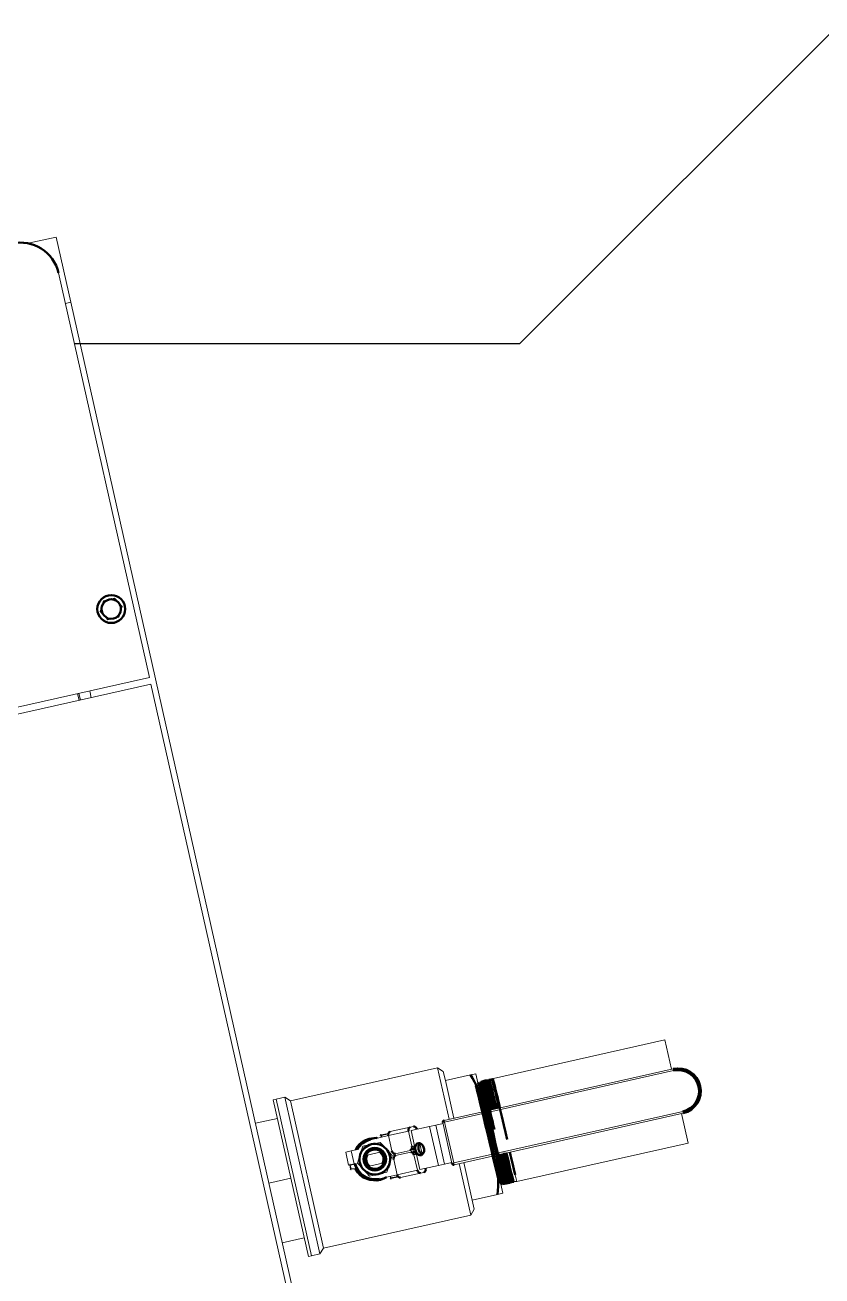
# Model space of a CAD drawing. Header units: inches. Extents: x 0 to 4731, y 0 to 1632.
# Drawn here: x 387.99 to 405.89, y 887.77 to 915.87 of the extents above; entities that cross this region are included whole.
import ezdxf

# ---------------------------------------------------------------- set-up
doc = ezdxf.new("R2010")
doc.units = ezdxf.units.IN
doc.header["$LTSCALE"] = 48
doc.header["$MEASUREMENT"] = 0
doc.linetypes.add('PHANTOM2', pattern=[1.25, 0.625, -0.125, 0.125, -0.125, 0.125, -0.125])
doc.layers.add('AM_0', color=7, linetype='Continuous', lineweight=50)
doc.layers.add('AM_11', color=92, linetype='PHANTOM2', lineweight=25)

msp = doc.modelspace()

# ---------------------------------------------------------------- linework, layer by layer
at = {"layer": 'AM_0', "lineweight": 18}
for p, q in [((388.059938, 910.962494), (388.690223, 911.104153)), ((388.690223, 911.104153), (389.019151, 909.640662)), ((390.785826, 901.21018), (388.743737, 910.296022)), ((388.897193, 909.613251), (389.019151, 909.640662)), ((389.019151, 909.640662), (395.17283, 882.261178)), ((389.756567, 902.932909), (389.718898, 902.812211)), ((389.879929, 902.960635), (389.756567, 902.932909)), ((390.003292, 902.988361), (389.879929, 902.960635)), ((390.088984, 902.89539), (390.003292, 902.988361)), ((390.174677, 902.802418), (390.088984, 902.89539)), ((389.718898, 902.812211), (389.681228, 902.691513)), ((389.681228, 902.691513), (389.766921, 902.598541)), ((389.766921, 902.598541), (389.852614, 902.505569)), ((390.099338, 902.561022), (390.137008, 902.68172)), ((390.137008, 902.68172), (390.174677, 902.802418)), ((389.852614, 902.505569), (389.975976, 902.533296)), ((389.975976, 902.533296), (390.099338, 902.561022)), ((382.704133, 899.393778), (390.785826, 901.21018)), ((390.820359, 901.056533), (382.742817, 899.241064)), ((395.123823, 881.909187), (390.820359, 901.056533)), ((389.204421, 900.693342), (389.169888, 900.846989)), ((389.200377, 900.853842), (389.23491, 900.700195)), ((389.444293, 900.908663), (389.478826, 900.755016)), ((402.358794, 893.068747), (398.512934, 892.204371)), ((402.358794, 893.068747), (402.50736, 892.407737)), ((397.255125, 892.443062), (393.950734, 891.700383)), ((397.384761, 892.361005), (397.255125, 892.443062)), ((397.515241, 891.285733), (397.255125, 892.443062)), ((397.431406, 892.153469), (397.384761, 892.361005)), ((397.403676, 891.260658), (402.545898, 892.416399)), ((402.55467, 892.377372), (397.412447, 891.221632)), ((397.431406, 892.153469), (397.997149, 892.280623)), ((397.997149, 892.280623), (398.11697, 892.307553)), ((398.11697, 892.307553), (398.267729, 891.636786)), ((398.512934, 892.204371), (398.49343, 892.194145)), ((398.6615, 891.54336), (398.512934, 892.204371)), ((402.55467, 892.377372), (402.545898, 892.416399)), ((397.621087, 891.309522), (397.431406, 892.153469)), ((398.205461, 892.067869), (398.194993, 892.065517)), ((398.236569, 892.133153), (398.224739, 892.130105)), ((398.226357, 892.12777), (398.225828, 892.125877)), ((398.289701, 892.089548), (398.279242, 892.087197)), ((398.320841, 892.15487), (398.309141, 892.151855)), ((398.330847, 891.940011), (398.34473, 891.88415)), ((398.381158, 892.135283), (398.35194, 892.119965)), ((398.405187, 892.176605), (398.393229, 892.173523)), ((398.424107, 892.156277), (398.40521, 892.176776)), ((398.473553, 892.183724), (398.42316, 892.157304)), ((398.477401, 892.194966), (398.473612, 892.18283)), ((398.489323, 892.198286), (398.477513, 892.195243)), ((398.478345, 892.194496), (398.47832, 892.192111)), ((398.49599, 892.191368), (398.489464, 892.198447)), ((393.630208, 891.739537), (393.566578, 891.725236)), ((394.358059, 888.20371), (393.566578, 891.725236)), ((394.421689, 888.218011), (393.630208, 891.739537)), ((393.823488, 891.780928), (393.630647, 891.737586)), ((393.950734, 891.700383), (393.823488, 891.780928)), ((394.614092, 888.263304), (393.823488, 891.780928)), ((394.694636, 888.390551), (393.950734, 891.700383)), ((398.556262, 891.519708), (398.525174, 891.649947)), ((397.618575, 890.30451), (402.760797, 891.460251)), ((402.769569, 891.421225), (397.627346, 890.265484)), ((398.267729, 891.636786), (398.306652, 891.463606)), ((398.641129, 891.538782), (398.635795, 891.561195)), ((402.73103, 891.412563), (402.879596, 890.751553)), ((402.760797, 891.460251), (402.769569, 891.421225)), ((393.165003, 891.194573), (393.660802, 891.306006)), ((396.190758, 891.008547), (396.64215, 891.11)), ((396.714313, 891.126219), (396.64215, 891.11)), ((397.076738, 891.12568), (396.659693, 891.031947)), ((397.076738, 891.12568), (397.214718, 891.156692)), ((397.274095, 890.247586), (397.076738, 891.12568)), ((397.377807, 891.193347), (397.214718, 891.156692)), ((397.214718, 891.156692), (397.412074, 890.278597)), ((397.373421, 891.21286), (397.412447, 891.221632)), ((397.579549, 890.295739), (397.373421, 891.21286)), ((397.412447, 891.221632), (397.403676, 891.260658)), ((397.412447, 891.221632), (397.618575, 890.30451)), ((396.153109, 890.91809), (395.748942, 890.827251)), ((395.993843, 890.923292), (395.984086, 890.921099)), ((395.992858, 890.882073), (395.984086, 890.921099)), ((395.99165, 890.933049), (396.154253, 890.969594)), ((395.99165, 890.933049), (395.993843, 890.923292)), ((396.151732, 890.958778), (395.993843, 890.923292)), ((395.993843, 890.923292), (396.002614, 890.884265)), ((396.604501, 891.019543), (396.153109, 890.91809)), ((396.229859, 890.576609), (396.153109, 890.91809)), ((396.681251, 890.678061), (396.604501, 891.019543)), ((396.659693, 891.031947), (396.736443, 890.690466)), ((395.192438, 890.548432), (395.314396, 890.575843)), ((395.258224, 890.255734), (395.192438, 890.548432)), ((395.454588, 890.607352), (395.314396, 890.575843)), ((395.314396, 890.575843), (395.380181, 890.283145)), ((395.519242, 890.49069), (395.578412, 890.68028)), ((395.578412, 890.68028), (395.772187, 890.723831)), ((395.673167, 890.477113), (395.967253, 890.54321)), ((395.772187, 890.723831), (395.965961, 890.767383)), ((395.965961, 890.767383), (396.100565, 890.621345)), ((395.995655, 890.549594), (395.967253, 890.54321)), ((396.100565, 890.621345), (396.23517, 890.475308)), ((396.280718, 890.447058), (396.26425, 890.52033)), ((396.302593, 890.51096), (396.643602, 890.587604)), ((396.311365, 890.471934), (396.652373, 890.548577)), ((396.698794, 890.600008), (396.643602, 890.587604)), ((396.652373, 890.548577), (396.707565, 890.560982)), ((396.681251, 890.678061), (396.736443, 890.690466)), ((396.913255, 890.49904), (396.858197, 890.744007)), ((398.803104, 890.480595), (398.791994, 890.527245)), ((398.913992, 890.390657), (398.876814, 890.546308)), ((399.000784, 890.033789), (398.88517, 890.548186)), ((399.033735, 889.887176), (402.879596, 890.751553)), ((395.380181, 890.283145), (395.258224, 890.255734)), ((395.284418, 890.251372), (395.294174, 890.253565)), ((395.302313, 890.171749), (395.284418, 890.251372)), ((395.291982, 890.263321), (395.294174, 890.253565)), ((395.401115, 890.2776), (395.294174, 890.253565)), ((395.294174, 890.253565), (395.31207, 890.173942)), ((395.380181, 890.283145), (395.408573, 890.289526)), ((395.401115, 890.2776), (395.410822, 890.280005)), ((395.460071, 890.3011), (395.519242, 890.49069)), ((395.594676, 890.155063), (395.460071, 890.3011)), ((395.673167, 890.477113), (395.644764, 890.470729)), ((395.699586, 890.226814), (395.727988, 890.233198)), ((396.022074, 890.299295), (395.727988, 890.233198)), ((396.022074, 890.299295), (396.050477, 890.305679)), ((396.175999, 890.285718), (396.116829, 890.096128)), ((396.23517, 890.475308), (396.175999, 890.285718)), ((396.350466, 890.039995), (396.273716, 890.381477)), ((396.302593, 890.51096), (396.311365, 890.471934)), ((396.780299, 890.495334), (396.725108, 890.482929)), ((396.801857, 890.141448), (396.725108, 890.482929)), ((396.780299, 890.495334), (396.857049, 890.153852)), ((397.274095, 890.247586), (396.857049, 890.153852)), ((397.412074, 890.278597), (397.274095, 890.247586)), ((397.575163, 890.315252), (397.412074, 890.278597)), ((397.579549, 890.295739), (397.618575, 890.30451)), ((397.627346, 890.265484), (397.618575, 890.30451)), ((397.999027, 889.133229), (397.738911, 890.290559)), ((398.034439, 889.470402), (397.844758, 890.314348)), ((398.530322, 890.468432), (398.569245, 890.295253)), ((398.554367, 890.399403), (398.537524, 890.470051)), ((398.720004, 889.624486), (398.569245, 890.295253)), ((393.46652, 889.853039), (393.962318, 889.964473)), ((395.302313, 890.171749), (395.31207, 890.173942)), ((395.31207, 890.173942), (395.437545, 890.179787)), ((395.31207, 890.173942), (395.312535, 890.163953)), ((395.447606, 890.170245), (395.312535, 890.163953)), ((395.437545, 890.179787), (395.446459, 890.184318)), ((395.72928, 890.009025), (395.594676, 890.155063)), ((395.923054, 890.052577), (395.72928, 890.009025)), ((396.116829, 890.096128), (395.923054, 890.052577)), ((396.350466, 890.039995), (395.946299, 889.949157)), ((396.198985, 889.964951), (396.190214, 890.003978)), ((396.198985, 889.964951), (396.208742, 889.967144)), ((396.19997, 890.006171), (396.208742, 889.967144)), ((396.208742, 889.967144), (396.366631, 890.002631)), ((396.210935, 889.957388), (396.208742, 889.967144)), ((396.373537, 889.993933), (396.210935, 889.957388)), ((396.350466, 890.039995), (396.801857, 890.141448)), ((396.874592, 890.0758), (396.4232, 889.974347)), ((396.874592, 890.0758), (396.946755, 890.092019)), ((398.984384, 890.099877), (398.999596, 890.038461)), ((398.999596, 890.038461), (399.000784, 890.033789)), ((399.033735, 889.887176), (399.000784, 890.033789)), ((398.698858, 889.822788), (398.710852, 889.825094)), ((398.729527, 889.884832), (398.739984, 889.887182)), ((398.784206, 889.839198), (398.796258, 889.841515)), ((398.812948, 889.896171), (398.832446, 889.895377)), ((398.868441, 889.860245), (398.866081, 889.864196)), ((398.869643, 889.855625), (398.881625, 889.857929)), ((398.891644, 889.892965), (398.936599, 889.891133)), ((398.934863, 889.893959), (398.954876, 889.87225)), ((398.954881, 889.873475), (398.954964, 889.872165)), ((398.955152, 889.872066), (398.967067, 889.874357)), ((398.967285, 889.874284), (398.972885, 889.892218)), ((398.971016, 889.889731), (399.033735, 889.887176)), ((398.034439, 889.470402), (398.600183, 889.597555)), ((398.081084, 889.262866), (398.034439, 889.470402)), ((398.720004, 889.624486), (398.600183, 889.597555)), ((394.694636, 888.390551), (397.999027, 889.133229)), ((397.999027, 889.133229), (398.081084, 889.262866)), ((393.768037, 888.511506), (394.263835, 888.622939)), ((394.614092, 888.263304), (394.694636, 888.390551)), ((394.358059, 888.20371), (394.421689, 888.218011)), ((394.42125, 888.219962), (394.614092, 888.263304))]:
    msp.add_line(p, q, dxfattribs=at)
at = {"layer": 'AM_0', "flags": 128}
for points in [[(398.195931, 892.062029), (398.114675, 892.034176), (398.126733, 891.991731), (398.146155, 891.916525), (398.172368, 891.811101), (398.204659, 891.678637), (398.242058, 891.523442), (398.28349, 891.350305), (398.32771, 891.164765), (398.373414, 890.972621), (398.419237, 890.779951), (398.463809, 890.592845), (398.505813, 890.41716), (398.543989, 890.258513), (398.577232, 890.121812), (398.604543, 890.011501), (398.625172, 889.930925), (398.638507, 889.882799), (398.644243, 889.868487), (398.642233, 889.888638), (398.632654, 889.942462), (398.615844, 890.028459), (398.592443, 890.143786), (398.563227, 890.284982), (398.529218, 890.447503), (398.491539, 890.626356), (398.451464, 890.815866), (398.410321, 891.01013), (398.36948, 891.203049), (398.330307, 891.38855), (398.294096, 891.560867), (398.262082, 891.714516), (398.235322, 891.844786), (398.214763, 891.947463), (398.201095, 892.019482), (398.194861, 892.058425), (398.196294, 892.063255), (398.205466, 892.033654), (398.222125, 891.970741), (398.245861, 891.876339), (398.275969, 891.753584), (398.311611, 891.606213), (398.351714, 891.43899), (398.395114, 891.257097), (398.440508, 891.066331), (398.486552, 890.872677), (398.531872, 890.68224), (398.575112, 890.501059), (398.615001, 890.334788), (398.650339, 890.188766), (398.680116, 890.067488), (398.703438, 889.974926), (398.719682, 889.913857), (398.728374, 889.886392), (398.729354, 889.893238), (398.722626, 889.934381), (398.708514, 890.008374), (398.6875, 890.113077), (398.660354, 890.245067), (398.627973, 890.400345), (398.591475, 890.57394), (398.552065, 890.760494), (398.511068, 890.954107), (398.469845, 891.148728), (398.429764, 891.338264), (398.392172, 891.51673), (398.35831, 891.678599), (398.32934, 891.818698), (398.306224, 891.932757), (398.289795, 892.017058), (398.280612, 892.069124), (398.279077, 892.087159), (398.285276, 892.070784), (398.29913, 892.02035), (398.320242, 891.937627), (398.348058, 891.825068), (398.38175, 891.68637), (398.420361, 891.525786), (398.343807, 891.471957)], [(398.206366, 892.063841), (398.12528, 892.03656), (398.137338, 891.994114), (398.15676, 891.918909), (398.182973, 891.813484), (398.215264, 891.681021), (398.252663, 891.525826), (398.354412, 891.474341)], [(398.195195, 892.065298), (398.173843, 892.088459), (398.152491, 892.11162)], [(398.224663, 892.129823), (398.214942, 892.098688), (398.20531, 892.067836)], [(398.253248, 892.030537), (398.235861, 892.096694), (398.226357, 892.12777)], [(398.279449, 892.086973), (398.258097, 892.110133), (398.236745, 892.133294)], [(398.237677, 892.1301), (398.321707, 892.154046), (398.329615, 892.129698), (398.344377, 892.074493), (398.366499, 891.986864), (398.39419, 891.874168), (398.428296, 891.733182), (398.466052, 891.575744), (398.398455, 891.48424)], [(398.309563, 891.802388), (398.278051, 891.931391), (398.253248, 892.030537)], [(398.308911, 892.151501), (398.29919, 892.120367), (398.289558, 892.089516)], [(398.315503, 892.134568), (398.309131, 892.151851), (398.309315, 892.149815)], [(398.351985, 891.994662), (398.329924, 892.081615), (398.315503, 892.134568)], [(398.354439, 892.118736), (398.342329, 892.131872), (398.320977, 892.155033)], [(398.321654, 892.152973), (398.411074, 892.160941), (398.424508, 892.112038), (398.444394, 892.033996), (398.471416, 891.924601), (398.503342, 891.793027), (398.54117, 891.635518), (398.483311, 891.503311)], [(398.416343, 891.73073), (398.381071, 891.876457), (398.351985, 891.994662)], [(398.504228, 891.508013), (398.493771, 891.552126), (398.456194, 891.709754), (398.424131, 891.843169), (398.396558, 891.956315), (398.375759, 892.039582), (398.361062, 892.095473), (398.35363, 892.119239), (398.353558, 892.117924)], [(398.393148, 892.173242), (398.383427, 892.142107), (398.38051, 892.132761)], [(398.381797, 892.134063), (398.381765, 892.135428), (398.38867, 892.117246), (398.402303, 892.06873), (398.423154, 891.988543), (398.449537, 891.883257), (398.482324, 891.750003), (398.51881, 891.599728), (398.539057, 891.515841)], [(398.407707, 892.127761), (398.396325, 892.167198), (398.394337, 892.169224)], [(398.405869, 892.174858), (398.493288, 892.189279), (398.504554, 892.149535), (398.523361, 892.076755), (398.548114, 891.977027), (398.579663, 891.847525), (398.615368, 891.699099), (398.568168, 891.522384)], [(398.453447, 891.946667), (398.426924, 892.053467), (398.407707, 892.127761)], [(398.525174, 891.649947), (398.486518, 891.81073), (398.453447, 891.946667)], [(398.502913, 892.107598), (398.486634, 892.168823), (398.478345, 892.194496)], [(398.557464, 891.887299), (398.526784, 892.012731), (398.502913, 892.107598)], [(398.206654, 891.908525), (398.313033, 891.839757), (398.346591, 891.701059), (398.385692, 891.537761), (398.313629, 891.465175)], [(398.386568, 891.481568), (398.346872, 891.647598), (398.309563, 891.802388)], [(398.471407, 891.500636), (398.456768, 891.562076), (398.416343, 891.73073)], [(398.635795, 891.561195), (398.594173, 891.735178), (398.557464, 891.887299)], [(398.297963, 891.461654), (398.297836, 891.463254), (398.267729, 891.636786)], [(398.653036, 891.541458), (398.656367, 891.527521), (398.699254, 891.347177), (398.745342, 891.152916), (398.78283, 890.994816), (398.820791, 890.834626)], [(395.417541, 890.599025), (395.45004, 890.663845), (395.503243, 890.725392), (395.567968, 890.778787), (395.638835, 890.819614), (395.717994, 890.849063), (395.876938, 890.866866), (395.90185, 890.861618)], [(396.758371, 890.5929), (396.77341, 890.550187), (396.797173, 890.51443), (396.827086, 890.489504), (396.859907, 890.478109), (396.892079, 890.481481), (396.920117, 890.499254), (396.940981, 890.529503), (396.952411, 890.568948), (396.953168, 890.613316), (396.94317, 890.657799), (396.923501, 890.697577), (396.896292, 890.728338), (396.864491, 890.74675), (396.831545, 890.750816), (396.801024, 890.740098), (396.776235, 890.715755), (396.759865, 890.680426), (396.753687, 890.63794), (396.758371, 890.5929)], [(398.719075, 890.510855), (398.80633, 890.519576), (398.845662, 890.35518), (398.881726, 890.2054), (398.911661, 890.08283), (398.936282, 889.983952), (398.953695, 889.917094), (398.964357, 889.880336), (398.880861, 889.861904)], [(398.891799, 889.896769), (398.891354, 889.895233), (398.883101, 889.922621), (398.867565, 889.982299), (398.848837, 890.057375), (398.824977, 890.155294), (398.797415, 890.269687), (398.765562, 890.403089), (398.738913, 890.515314)], [(398.569245, 890.295253), (398.557868, 890.342823), (398.52064, 890.466256)], [(398.549419, 890.472725), (398.656465, 890.3986), (398.693642, 890.243794), (398.727016, 890.105998), (398.753937, 889.996798), (398.775166, 889.913065), (398.789049, 889.861849), (398.795997, 889.841691), (398.710731, 889.825722)], [(398.629144, 890.089112), (398.594353, 890.232701), (398.554367, 890.399403)], [(398.590852, 890.482037), (398.625606, 890.337172), (398.660944, 890.19115), (398.690721, 890.069871), (398.714043, 889.97731), (398.730287, 889.916241), (398.738979, 889.888775), (398.739171, 889.890118)], [(398.66469, 890.311979), (398.62292, 890.486619), (398.622327, 890.489111)], [(398.634252, 890.491791), (398.730973, 890.460944), (398.770313, 890.296578), (398.804131, 890.156732), (398.833353, 890.037392), (398.855693, 889.948599), (398.871759, 889.887809), (398.880354, 889.860151), (398.795942, 889.84316)], [(398.813011, 889.897707), (398.813084, 889.896352), (398.806814, 889.915032), (398.793317, 889.965496), (398.772994, 890.046421), (398.745426, 890.159148), (398.713083, 890.293552), (398.674834, 890.453782), (398.664221, 890.498527)], [(398.732838, 890.031184), (398.701692, 890.158552), (398.66469, 890.311979)], [(398.678741, 890.50179), (398.690848, 890.451644), (398.727437, 890.300932), (398.760624, 890.165882), (398.787667, 890.05768), (398.809432, 889.973409), (398.824152, 889.920076), (398.832316, 889.896274), (398.832559, 889.898152)], [(398.773313, 890.232119), (398.734252, 890.394706), (398.707176, 890.508181)], [(398.879962, 890.161044), (398.84406, 890.309573), (398.803104, 890.480595)], [(398.984384, 890.099877), (398.952057, 890.232503), (398.913992, 890.390657)], [(396.10592, 889.985032), (396.046783, 889.95238), (395.970892, 889.92562), (395.889298, 889.911115), (395.732222, 889.921351), (395.585563, 889.980882), (395.52068, 890.028364), (395.463054, 890.087984), (395.416321, 890.168787)], [(398.679258, 889.888553), (398.65772, 889.973174), (398.629144, 890.089112)], [(398.774152, 889.869779), (398.757222, 889.933899), (398.732838, 890.031184)], [(398.834044, 889.984323), (398.806905, 890.093868), (398.773313, 890.232119)], [(398.866081, 889.864196), (398.853954, 889.906947), (398.834044, 889.984323)], [(398.932573, 889.949373), (398.909754, 890.039698), (398.879962, 890.161044)], [(398.654359, 889.870935), (398.676467, 889.846954), (398.698575, 889.822972)], [(398.697967, 889.825672), (398.693155, 889.837931), (398.679258, 889.888553)], [(398.710975, 889.824991), (398.720363, 889.855061), (398.729668, 889.884864)], [(398.739783, 889.8874), (398.761891, 889.863419), (398.783999, 889.839438)], [(398.783352, 889.842321), (398.78317, 889.840861), (398.774152, 889.869779)], [(398.796405, 889.841429), (398.805793, 889.871498), (398.814174, 889.898341)], [(398.831844, 889.89663), (398.847319, 889.879845), (398.869427, 889.855864)], [(398.881852, 889.857833), (398.89124, 889.887903), (398.893973, 889.896658)], [(398.954964, 889.872165), (398.947778, 889.89293), (398.932573, 889.949373)]]:
    msp.add_lwpolyline(points, dxfattribs=at)
at = {"layer": 'AM_0'}
for centre, radius in [((389.927953, 902.746965), 0.3125), ((395.84762, 890.388204), 0.254714)]:
    msp.add_circle(centre, radius, dxfattribs=at)
for centre, radius, start, end in [((387.890033, 910.104148), 0.875, 12.6670285, 102.6670285), ((389.927953, 902.746965), 0.219, 102.6670285, 162.6670285), ((389.927953, 902.746965), 0.219, 42.6670285, 102.6670285), ((389.927953, 902.746965), 0.219, 342.6670285, 42.6670285), ((389.927953, 902.746965), 0.219, 162.6670285, 222.6670285), ((389.927953, 902.746965), 0.219, 222.6670285, 282.6670285), ((389.927953, 902.746965), 0.219, 282.6670285, 342.6670285), ((396.240746, 891.1637), 2.081459, 13.1373376, 32.4528774), ((402.657734, 891.918812), 0.51, 282.6670285, 102.6670285), ((402.657734, 891.918812), 0.47, 282.6670285, 102.6670285), ((385.606482, 888.66238), 13.284693, 12.4431589, 15.2462231), ((387.079407, 888.950459), 11.844489, 12.6187315, 15.8310251), ((387.118618, 889.046831), 11.802118, 12.2038266, 15.4454929), ((69.711567, 817.203443), 337.011815, 12.73449484, 12.80283233), ((349.882422, 879.81224), 49.94323, 13.5264252, 13.9876435), ((123.840134, 825.82262), 282.331724, 13.35894079, 13.44978631), ((396.671298, 891.044805), 0.071414, 114.0887822, 200.7164955), ((396.715865, 891.054822), 0.071414, 4.6175615, 91.2452749), ((397.412447, 891.221632), 0.04, 102.6670285, 192.6670285), ((395.84762, 890.388204), 0.45, 102.6670285, 150.8567136), ((395.993843, 890.923292), 0.01, 102.6670285, 192.6670285), ((396.219906, 890.943352), 0.071414, 114.0887822, 200.7164955), ((395.84762, 890.388204), 0.344, 102.6670285, 162.6670285), ((395.84762, 890.388204), 0.219, 47.4714027, 157.8626543), ((395.84762, 890.388204), 0.344, 42.6670285, 102.6670285), ((395.84762, 890.388204), 0.195803, 332.9946288, 52.3394282), ((395.84762, 890.388204), 0.219, 337.8626543, 47.4714027), ((395.84762, 890.388204), 0.344, 342.6670285, 42.6670285), ((396.301041, 890.582358), 0.071414, 184.6175615, 271.2452749), ((396.614454, 890.652799), 0.071414, 294.0887822, 20.7164955), ((396.653925, 890.47718), 0.071414, 4.6175615, 91.2452749), ((396.669646, 890.665204), 0.071414, 294.0887822, 20.7164955), ((396.709117, 890.489585), 0.071414, 4.6175615, 91.2452749), ((396.968689, 890.650641), 0.144259, 137.7644056, 196.7280481), ((396.973169, 890.630706), 0.144259, 188.6060089, 247.5696514), ((410.804904, 893.238011), 12.330241, 192.7160097, 195.7293228), ((447.835959, 902.247115), 50.339265, 193.4410503, 194.0357613), ((395.294174, 890.253565), 0.01, 102.6670285, 192.6670285), ((395.512168, 890.307685), 0.115056, 190.1763308, 195.1577262), ((395.84762, 890.388204), 0.46, 193.9126871, 206.9415144), ((395.84762, 890.388204), 0.45, 192.6670285, 282.6670285), ((395.84762, 890.388204), 0.344, 162.6670285, 222.6670285), ((395.84762, 890.388204), 0.219, 157.8626543, 227.4714027), ((395.84762, 890.388204), 0.195803, 152.9946288, 232.3394282), ((395.84762, 890.388204), 0.219, 227.4714027, 337.8626543), ((395.84762, 890.388204), 0.344, 282.6670285, 342.6670285), ((396.340513, 890.406739), 0.071414, 114.0887822, 200.7164955), ((397.618575, 890.30451), 0.04, 192.6670285, 282.6670285), ((396.451055, 889.851793), 2.164113, 353.2533711, 11.8245279), ((395.31207, 890.173942), 0.01, 192.6670285, 272.6670285), ((395.598454, 890.339379), 0.226631, 224.7644842, 228.2707555), ((395.448071, 890.160256), 0.01, 29.7053752, 92.6670285), ((395.84762, 890.388204), 0.344, 222.6670285, 282.6670285), ((396.208742, 889.967144), 0.01, 192.6670285, 282.6670285), ((396.421648, 890.045744), 0.071414, 184.6175615, 271.2452749), ((396.87304, 890.147197), 0.071414, 184.6175615, 271.2452749), ((396.917607, 890.157214), 0.071414, 294.0887822, 20.7164955), ((415.074936, 894.057694), 16.57016, 193.8187993, 194.0542477)]:
    msp.add_arc(centre, radius, start, end, dxfattribs=at)
at = {"layer": 'AM_11'}
for p, q in [((399.104193, 908.71108), (476.104193, 985.71108)), ((389.099961, 908.71108), (399.104193, 908.71108)), ((389.228079, 908.71108), (399.104193, 908.71108))]:
    msp.add_line(p, q, dxfattribs=at)

doc.saveas('drawing.dxf')
